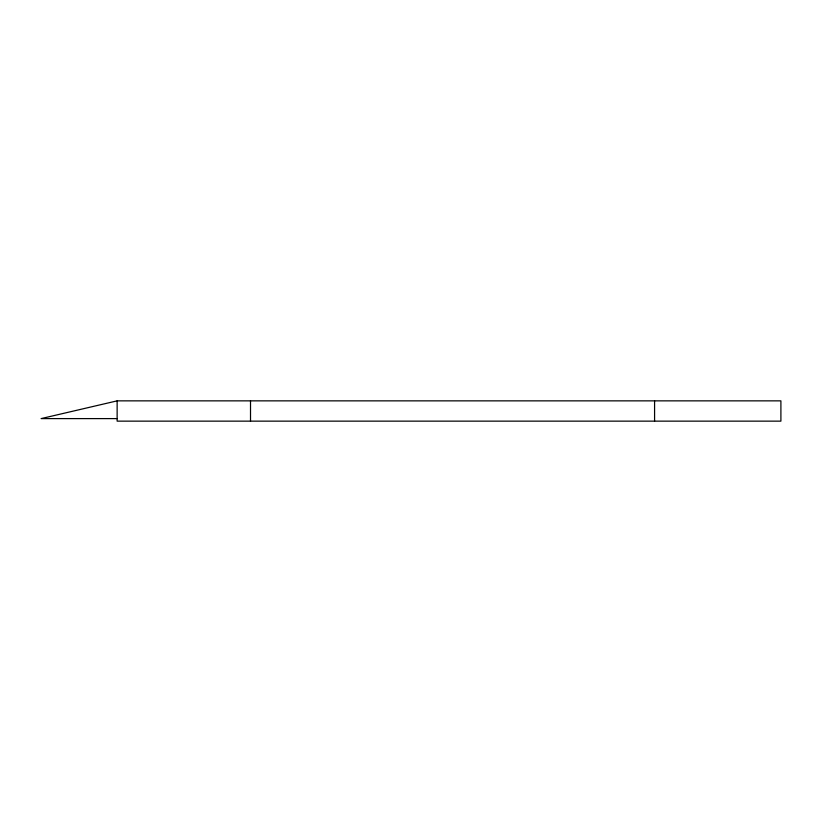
<?xml version="1.0" encoding="UTF-8"?>
<svg xmlns="http://www.w3.org/2000/svg" width="822" height="822" viewBox="0 0 822 822"><rect width="100%" height="100%" fill="white"/><g stroke="black" fill="none" stroke-linecap="round" stroke-linejoin="round"><path stroke-width="1.23" d="M117.135 400.859L117.135 421.141L780.9 421.141L780.9 400.859L117.135 400.859L41.1 418.603L117.135 418.603M654.579 400.859L654.579 421.141M250.515 400.859L250.515 421.141"/></g></svg>
